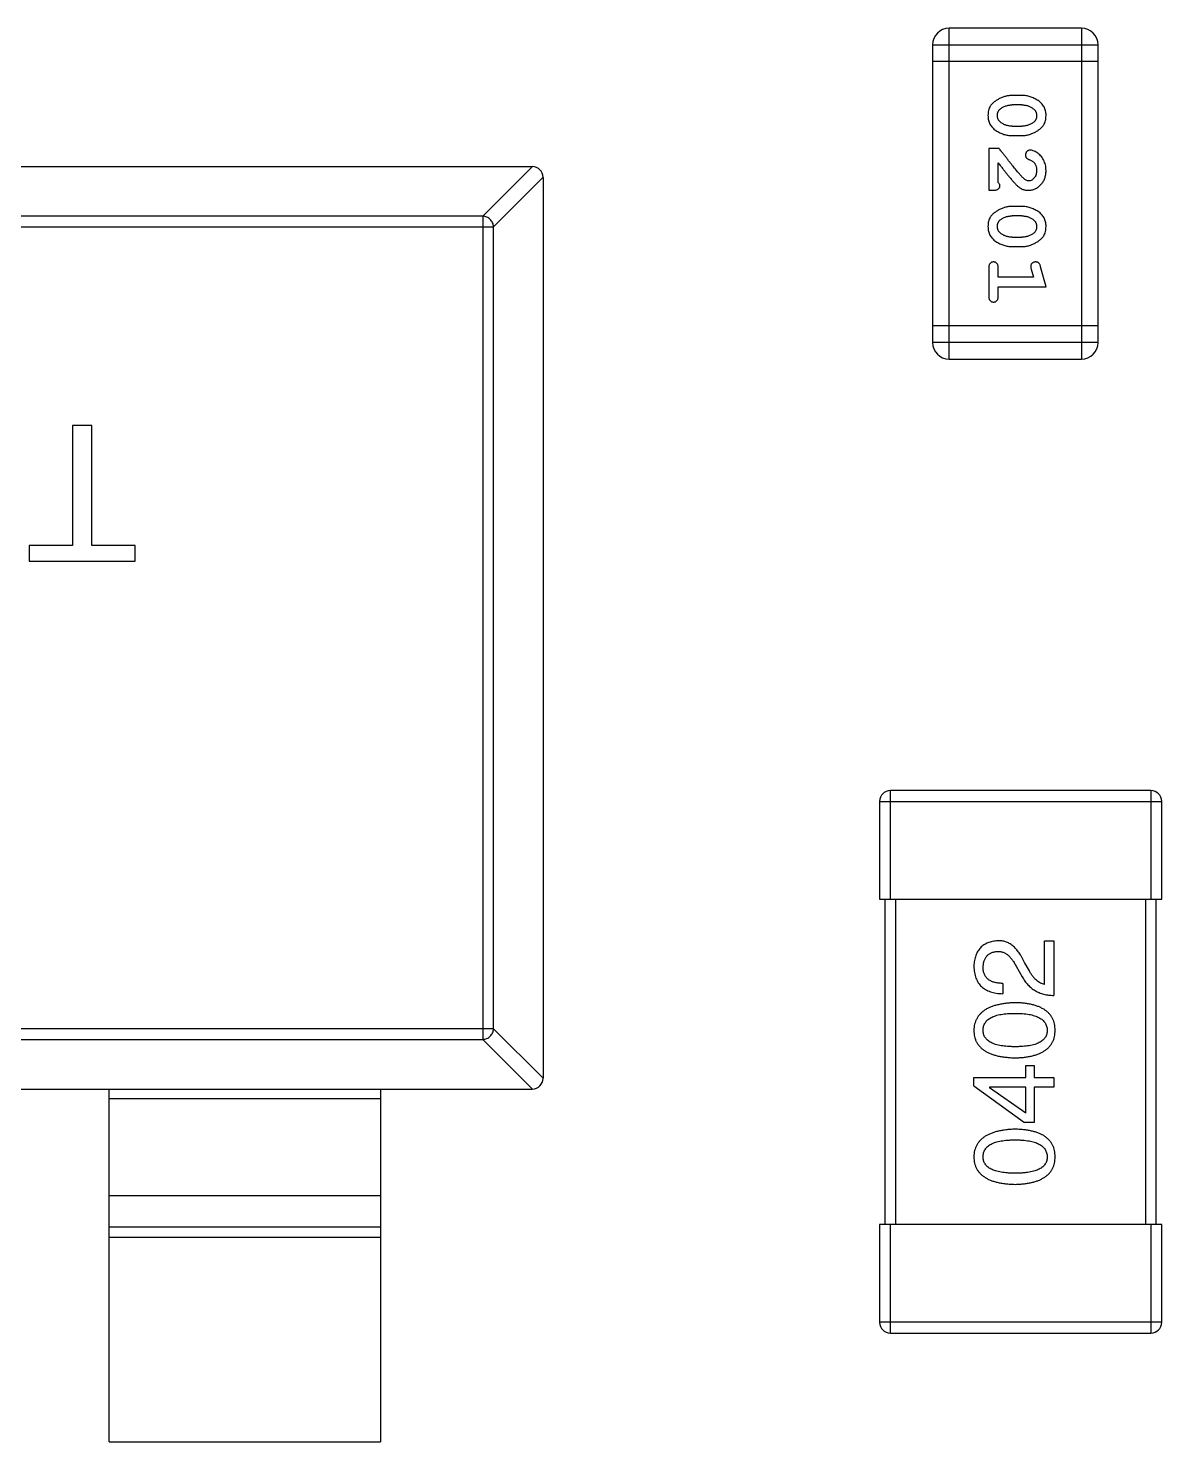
# Model space of a CAD drawing. Header units: millimetres. Extents: x 563 to 681, y 173 to 284.
# Drawn here: x 616.927 to 619.015, y 182.405 to 185.01 of the extents above; entities that cross this region are included whole.
import ezdxf

# ---------------------------------------------------------------- set-up
doc = ezdxf.new("R2010")
doc.units = ezdxf.units.MM
doc.header["$LTSCALE"] = 30.734
doc.layers.get('0').update_dxf_attribs({"linetype": 'CONTINUOUS'})

msp = doc.modelspace()

# ---------------------------------------------------------------- linework, layer by layer
at = {"linetype": 'Continuous'}
for p, q in [((618.6236, 184.4005), (618.6236, 185.0101)), ((618.8675, 185.0101), (618.6236, 185.0101)), ((618.8675, 185.0101), (618.8675, 184.4005)), ((618.5932, 184.9796), (618.5932, 184.431)), ((618.5932, 184.9796), (618.898, 184.9796)), ((618.898, 184.431), (618.898, 184.9796)), ((618.5932, 184.9492), (618.898, 184.9492)), ((618.7576, 184.8862), (618.7398, 184.8862)), ((618.7573, 184.8689), (618.7401, 184.8689)), ((618.7401, 184.8296), (618.7573, 184.8296)), ((618.6968, 184.7887), (618.6968, 184.7116)), ((618.7157, 184.7887), (618.6968, 184.7887)), ((618.7398, 184.8123), (618.7576, 184.8123)), ((618.7141, 184.7258), (618.7141, 184.762)), ((614.8956, 184.7553), (617.8556, 184.7553)), ((617.7644, 184.6639), (617.8559, 184.7553)), ((617.8756, 184.7356), (617.7841, 184.6442)), ((617.8756, 184.7353), (617.8756, 183.0753)), ((618.6968, 184.7116), (618.7047, 184.7116)), ((617.7644, 184.6639), (614.9867, 184.6639)), ((617.7644, 184.6639), (617.7644, 183.1467)), ((618.7576, 184.6817), (618.7398, 184.6817)), ((618.7573, 184.6644), (618.7401, 184.6644)), ((614.967, 184.6442), (617.7841, 184.6442)), ((617.7841, 183.1664), (617.7841, 184.6442)), ((618.7398, 184.6078), (618.7576, 184.6078)), ((618.7401, 184.6251), (618.7573, 184.6251)), ((618.6968, 184.5685), (618.6968, 184.5165)), ((618.7141, 184.5512), (618.7141, 184.5685)), ((618.7749, 184.5662), (618.7791, 184.5512)), ((618.8022, 184.5338), (618.7923, 184.5704)), ((618.7791, 184.5512), (618.7141, 184.5512)), ((618.7141, 184.5165), (618.7141, 184.5338)), ((618.7141, 184.5338), (618.8022, 184.5338)), ((618.898, 184.4615), (618.5932, 184.4615)), ((618.898, 184.431), (618.5932, 184.431)), ((618.6236, 184.4005), (618.8675, 184.4005)), ((617.0085, 184.2781), (617.0085, 184.0569)), ((617.0438, 184.2781), (617.0085, 184.2781)), ((617.0438, 184.0569), (617.0438, 184.2781)), ((616.9284, 184.0569), (616.9284, 184.0281)), ((617.0085, 184.0569), (616.9284, 184.0569)), ((617.1239, 184.0569), (617.0438, 184.0569)), ((617.1239, 184.0281), (617.1239, 184.0569)), ((616.9284, 184.0281), (617.1239, 184.0281)), ((618.5154, 183.4054), (618.5154, 183.6054)), ((618.9954, 183.6054), (618.5154, 183.6054)), ((618.9954, 183.6054), (618.9954, 183.4054)), ((618.4954, 183.5854), (618.4954, 183.4054)), ((618.4954, 183.5854), (619.0154, 183.5854)), ((619.0154, 183.4054), (619.0154, 183.5854)), ((618.4954, 183.4054), (619.0154, 183.4054)), ((618.5054, 183.4054), (618.5054, 182.8054)), ((618.5254, 182.8054), (618.5254, 183.4054)), ((618.9854, 183.4054), (618.9854, 182.8054)), ((619.0054, 182.8054), (619.0054, 183.4054)), ((618.7994, 183.2482), (618.7994, 183.3285)), ((618.7994, 183.3285), (618.8166, 183.3285)), ((618.8166, 183.3285), (618.8166, 183.2277)), ((618.747, 183.2818), (618.7585, 183.2621)), ((618.7716, 183.2728), (618.7626, 183.2883)), ((618.7224, 183.2498), (618.7224, 183.231)), ((617.7841, 183.1664), (614.967, 183.1664)), ((617.7841, 183.1664), (617.8756, 183.075)), ((614.9867, 183.1467), (617.7644, 183.1467)), ((617.8559, 183.0553), (617.7644, 183.1467)), ((618.765, 183.0765), (618.765, 183.0986)), ((618.765, 183.0986), (618.7806, 183.0986)), ((618.7806, 183.0986), (618.7806, 183.0765)), ((618.6691, 183.0609), (618.6691, 183.0765)), ((618.6691, 183.0765), (618.765, 183.0765)), ((618.7806, 183.0765), (618.8166, 183.0765)), ((618.8166, 183.0765), (618.8166, 183.0585)), ((614.8956, 183.0553), (617.8556, 183.0553)), ((617.0756, 182.4053), (617.0756, 183.0553)), ((617.5756, 183.0553), (617.5756, 182.4053)), ((618.6691, 183.0609), (618.7626, 182.9937)), ((618.6978, 183.0585), (618.6978, 183.0577)), ((618.765, 183.0585), (618.6978, 183.0585)), ((618.765, 183.0109), (618.6978, 183.0577)), ((618.765, 183.0109), (618.765, 183.0585)), ((618.7806, 183.0585), (618.7806, 182.9937)), ((618.8166, 183.0585), (618.7806, 183.0585)), ((617.5756, 183.0375), (617.0756, 183.0375)), ((618.7806, 182.9937), (618.7626, 182.9937)), ((617.0756, 182.8592), (617.5756, 182.8592)), ((617.0756, 182.8012), (617.5756, 182.8012)), ((618.4954, 182.8054), (618.4954, 182.6254)), ((619.0154, 182.8054), (618.4954, 182.8054)), ((618.5154, 182.6054), (618.5154, 182.8054)), ((618.9954, 182.8054), (618.9954, 182.6054)), ((619.0154, 182.6254), (619.0154, 182.8054)), ((617.5756, 182.7814), (617.0756, 182.7814)), ((619.0154, 182.6254), (618.4954, 182.6254)), ((618.5154, 182.6054), (618.9954, 182.6054)), ((617.0756, 182.4053), (617.5756, 182.4053))]:
    msp.add_line(p, q, dxfattribs=at)
for centre, radius, start, end in [((618.6236, 184.9796), 0.0305, 90, 180), ((618.8675, 184.9796), 0.0305, 0, 90), ((617.8556, 184.7353), 0.02, 0, 90), ((618.6236, 184.431), 0.0305, 180, 270), ((618.8675, 184.431), 0.0305, 270, 0), ((618.5154, 183.5854), 0.02, 90, 180), ((618.9954, 183.5854), 0.02, 0, 90), ((617.8556, 183.0753), 0.02, 270, 0), ((618.5154, 182.6254), 0.02, 180, 270), ((618.9954, 182.6254), 0.02, 270, 0)]:
    msp.add_arc(centre, radius, start, end, dxfattribs=at)
for points, knots in [([(618.7398, 184.8862), (618.7388, 184.8862), (618.7366, 184.8862), (618.7335, 184.8859), (618.7303, 184.8854), (618.7272, 184.8847), (618.7242, 184.8838), (618.7212, 184.8827), (618.7182, 184.8814), (618.7153, 184.8799), (618.7126, 184.8784), (618.7101, 184.8768), (618.7078, 184.8751), (618.7056, 184.8735), (618.7038, 184.8718), (618.7021, 184.8701), (618.7007, 184.8683), (618.6991, 184.866), (618.6975, 184.8628), (618.6962, 184.8586), (618.6954, 184.854), (618.6953, 184.8508), (618.6952, 184.8492)], [0, 0, 0, 0, 0.049886, 0.09882, 0.148132, 0.19689, 0.246038, 0.295176, 0.345305, 0.395692, 0.445312, 0.491875, 0.535813, 0.577009, 0.616081, 0.652689, 0.687585, 0.720206, 0.785062, 0.85223, 0.923759, 1, 1, 1, 1]), ([(618.7178, 184.8613), (618.7186, 184.8619), (618.7202, 184.8631), (618.7227, 184.8647), (618.7253, 184.866), (618.7281, 184.8671), (618.731, 184.8679), (618.7339, 184.8685), (618.737, 184.8689), (618.739, 184.8689), (618.7401, 184.8689)], [0, 0, 0, 0, 0.124927, 0.248361, 0.370889, 0.492583, 0.61616, 0.741472, 0.869044, 1, 1, 1, 1]), ([(618.7573, 184.8689), (618.7584, 184.8689), (618.7604, 184.8689), (618.7635, 184.8685), (618.7664, 184.868), (618.7692, 184.8672), (618.7719, 184.8662), (618.7744, 184.8649), (618.7769, 184.8634), (618.7783, 184.8623), (618.7791, 184.8617)], [0, 0, 0, 0, 0.135446, 0.266257, 0.393419, 0.517936, 0.639137, 0.758785, 0.879345, 1, 1, 1, 1]), ([(618.8022, 184.8494), (618.8022, 184.8509), (618.8021, 184.8537), (618.8014, 184.8578), (618.8002, 184.8616), (618.7987, 184.8652), (618.7966, 184.8685), (618.7941, 184.8715), (618.7911, 184.8743), (618.7877, 184.8768), (618.7841, 184.879), (618.7805, 184.8809), (618.7768, 184.8826), (618.773, 184.8839), (618.7692, 184.885), (618.7653, 184.8857), (618.7615, 184.8862), (618.7589, 184.8862), (618.7576, 184.8862)], [0, 0, 0, 0, 0.06692, 0.130834, 0.19258, 0.252759, 0.312631, 0.373411, 0.436359, 0.501894, 0.568244, 0.632472, 0.69556, 0.757163, 0.818592, 0.878885, 0.939235, 1, 1, 1, 1]), ([(618.6952, 184.8492), (618.6953, 184.8477), (618.6953, 184.8449), (618.696, 184.8408), (618.6972, 184.837), (618.6988, 184.8334), (618.7008, 184.8301), (618.7033, 184.8271), (618.7062, 184.8243), (618.7096, 184.8218), (618.7132, 184.8196), (618.7169, 184.8176), (618.7206, 184.816), (618.7244, 184.8146), (618.7282, 184.8136), (618.732, 184.8128), (618.7359, 184.8124), (618.7385, 184.8123), (618.7398, 184.8123)], [0, 0, 0, 0, 0.067217, 0.131051, 0.19272, 0.252824, 0.312745, 0.373449, 0.436041, 0.501494, 0.567761, 0.632087, 0.695096, 0.757109, 0.817993, 0.878657, 0.939311, 1, 1, 1, 1]), ([(618.7125, 184.8491), (618.7125, 184.8498), (618.7126, 184.851), (618.7128, 184.8528), (618.7132, 184.8545), (618.7138, 184.8561), (618.7146, 184.8576), (618.7155, 184.859), (618.7166, 184.8602), (618.7174, 184.8609), (618.7178, 184.8613)], [0, 0, 0, 0, 0.139844, 0.271849, 0.399162, 0.521619, 0.6402, 0.758957, 0.87828, 1, 1, 1, 1]), ([(618.7183, 184.8369), (618.7179, 184.8373), (618.717, 184.838), (618.7158, 184.8394), (618.7148, 184.8408), (618.7139, 184.8423), (618.7133, 184.8439), (618.7129, 184.8456), (618.7126, 184.8473), (618.7125, 184.8485), (618.7125, 184.8491)], [0, 0, 0, 0, 0.129853, 0.25607, 0.380154, 0.49978, 0.62208, 0.743277, 0.868791, 1, 1, 1, 1]), ([(618.7576, 184.8123), (618.7586, 184.8123), (618.7608, 184.8124), (618.764, 184.8126), (618.7671, 184.8132), (618.7702, 184.8139), (618.7733, 184.8148), (618.7763, 184.8159), (618.7793, 184.8172), (618.7821, 184.8187), (618.7849, 184.8203), (618.7874, 184.8219), (618.7897, 184.8236), (618.7918, 184.8252), (618.7937, 184.827), (618.7953, 184.8287), (618.7968, 184.8304), (618.7983, 184.8328), (618.7999, 184.8359), (618.8012, 184.8401), (618.802, 184.8446), (618.8021, 184.8478), (618.8022, 184.8494)], [0, 0, 0, 0, 0.049855, 0.099516, 0.148482, 0.19758, 0.246804, 0.296268, 0.346517, 0.397047, 0.446826, 0.49336, 0.537801, 0.579207, 0.617974, 0.654833, 0.689171, 0.722088, 0.786392, 0.853518, 0.924186, 1, 1, 1, 1]), ([(618.7791, 184.8617), (618.7795, 184.8613), (618.7804, 184.8605), (618.7816, 184.8591), (618.7827, 184.8577), (618.7835, 184.8562), (618.7841, 184.8546), (618.7845, 184.8529), (618.7848, 184.8511), (618.7849, 184.8499), (618.7849, 184.8493)], [0, 0, 0, 0, 0.13042, 0.256046, 0.378133, 0.498725, 0.620452, 0.742761, 0.869406, 1, 1, 1, 1]), ([(618.7849, 184.8493), (618.7849, 184.8487), (618.7849, 184.8474), (618.7846, 184.8456), (618.7842, 184.8439), (618.7836, 184.8424), (618.7829, 184.8409), (618.7819, 184.8395), (618.7809, 184.8383), (618.78, 184.8375), (618.7796, 184.8372)], [0, 0, 0, 0, 0.138115, 0.270177, 0.397547, 0.520057, 0.63869, 0.757499, 0.878226, 1, 1, 1, 1]), ([(618.7401, 184.8296), (618.739, 184.8296), (618.737, 184.8297), (618.7339, 184.83), (618.731, 184.8306), (618.7282, 184.8314), (618.7255, 184.8324), (618.723, 184.8337), (618.7205, 184.8351), (618.7191, 184.8363), (618.7183, 184.8369)], [0, 0, 0, 0, 0.135449, 0.266263, 0.393429, 0.516942, 0.639128, 0.758779, 0.879341, 1, 1, 1, 1]), ([(618.7796, 184.8372), (618.7788, 184.8366), (618.7772, 184.8354), (618.7747, 184.8338), (618.772, 184.8325), (618.7693, 184.8315), (618.7664, 184.8306), (618.7635, 184.83), (618.7604, 184.8297), (618.7584, 184.8296), (618.7573, 184.8296)], [0, 0, 0, 0, 0.125331, 0.248948, 0.371201, 0.494032, 0.616811, 0.742104, 0.868849, 1, 1, 1, 1]), ([(618.7606, 184.7337), (618.7602, 184.7341), (618.7592, 184.7351), (618.7577, 184.7367), (618.7559, 184.7386), (618.754, 184.7408), (618.7519, 184.7432), (618.7495, 184.7459), (618.747, 184.749), (618.7443, 184.7523), (618.7414, 184.7558), (618.7383, 184.7597), (618.735, 184.7638), (618.7315, 184.7683), (618.7278, 184.773), (618.724, 184.778), (618.7199, 184.7832), (618.7171, 184.7868), (618.7157, 184.7887)], [0, 0, 0, 0, 0.026647, 0.057942, 0.094152, 0.134806, 0.180631, 0.231142, 0.286385, 0.346321, 0.411439, 0.481035, 0.555329, 0.634592, 0.718826, 0.807759, 0.901393, 1, 1, 1, 1]), ([(618.7141, 184.762), (618.7157, 184.76), (618.7186, 184.7561), (618.723, 184.7507), (618.7269, 184.7457), (618.7305, 184.7412), (618.7336, 184.7373), (618.7365, 184.7339), (618.7389, 184.7309), (618.7404, 184.7292), (618.7411, 184.7284)], [0, 0, 0, 0, 0.176662, 0.337826, 0.484741, 0.617764, 0.73494, 0.837793, 0.926412, 1, 1, 1, 1]), ([(618.7729, 184.7856), (618.7723, 184.7855), (618.7712, 184.7855), (618.7697, 184.7849), (618.7682, 184.7841), (618.7669, 184.783), (618.7658, 184.7816), (618.765, 184.7801), (618.7645, 184.7785), (618.7645, 184.7773), (618.7644, 184.7767)], [0, 0, 0, 0, 0.120856, 0.239483, 0.360995, 0.490166, 0.620982, 0.746416, 0.870253, 1, 1, 1, 1]), ([(618.7644, 184.7767), (618.7645, 184.7762), (618.7645, 184.7753), (618.7648, 184.7739), (618.7652, 184.7727), (618.7659, 184.7715), (618.7668, 184.7705), (618.768, 184.7696), (618.7694, 184.7688), (618.7704, 184.7685), (618.771, 184.7683)], [0, 0, 0, 0, 0.127347, 0.246131, 0.359406, 0.470543, 0.586092, 0.711469, 0.847022, 1, 1, 1, 1]), ([(618.771, 184.7683), (618.7719, 184.7679), (618.7736, 184.7673), (618.7759, 184.7661), (618.7779, 184.7649), (618.779, 184.7638), (618.7795, 184.7633)], [0, 0, 0, 0, 0.285518, 0.544185, 0.781367, 1, 1, 1, 1]), ([(618.8022, 184.7483), (618.8021, 184.75), (618.802, 184.7533), (618.8012, 184.7583), (618.7997, 184.763), (618.7977, 184.7675), (618.7953, 184.7717), (618.7924, 184.7753), (618.7892, 184.7785), (618.7856, 184.781), (618.7821, 184.7829), (618.7787, 184.7844), (618.7757, 184.7853), (618.7738, 184.7855), (618.7729, 184.7856)], [0, 0, 0, 0, 0.098286, 0.193983, 0.289056, 0.384352, 0.477435, 0.566197, 0.652355, 0.737986, 0.818188, 0.887401, 0.94802, 1, 1, 1, 1]), ([(618.7795, 184.7633), (618.7799, 184.7628), (618.7808, 184.7618), (618.7819, 184.7602), (618.7828, 184.7584), (618.7836, 184.7566), (618.7842, 184.7547), (618.7846, 184.7527), (618.7849, 184.7506), (618.7849, 184.7491), (618.7849, 184.7484)], [0, 0, 0, 0, 0.121873, 0.243139, 0.363336, 0.485133, 0.607572, 0.734701, 0.864814, 1, 1, 1, 1]), ([(618.7694, 184.7116), (618.7705, 184.7117), (618.7727, 184.7117), (618.776, 184.7122), (618.7791, 184.713), (618.7821, 184.7141), (618.7849, 184.7156), (618.7876, 184.7174), (618.7902, 184.7195), (618.7927, 184.7219), (618.7949, 184.7245), (618.7969, 184.7274), (618.7985, 184.7304), (618.7999, 184.7336), (618.8009, 184.7371), (618.8017, 184.7406), (618.8021, 184.7444), (618.8022, 184.747), (618.8022, 184.7483)], [0, 0, 0, 0, 0.060981, 0.120256, 0.178148, 0.236115, 0.293993, 0.352864, 0.413358, 0.476056, 0.539296, 0.602396, 0.665116, 0.728325, 0.792919, 0.859317, 0.928302, 1, 1, 1, 1]), ([(618.7849, 184.7484), (618.7848, 184.747), (618.7848, 184.7443), (618.7839, 184.7405), (618.7825, 184.7371), (618.7806, 184.7342), (618.7783, 184.7319), (618.7759, 184.7302), (618.7732, 184.7291), (618.7713, 184.729), (618.7704, 184.7289)], [0, 0, 0, 0, 0.156344, 0.299348, 0.4327, 0.561, 0.682299, 0.791883, 0.89611, 1, 1, 1, 1]), ([(618.7047, 184.7116), (618.7057, 184.7116), (618.7077, 184.7117), (618.7104, 184.7121), (618.7127, 184.7128), (618.7144, 184.7139), (618.7157, 184.7152), (618.7166, 184.7167), (618.7172, 184.7184), (618.7172, 184.7196), (618.7172, 184.7203)], [0, 0, 0, 0, 0.1844, 0.34094, 0.473574, 0.586824, 0.690029, 0.789175, 0.890445, 1, 1, 1, 1]), ([(618.7172, 184.7203), (618.7172, 184.7207), (618.7171, 184.7217), (618.7164, 184.723), (618.7155, 184.7245), (618.7146, 184.7253), (618.7141, 184.7258)], [0, 0, 0, 0, 0.20611, 0.432681, 0.695597, 1, 1, 1, 1]), ([(618.7411, 184.7284), (618.7419, 184.7275), (618.7434, 184.7258), (618.7456, 184.7234), (618.7477, 184.7213), (618.7497, 184.7195), (618.7516, 184.7178), (618.7533, 184.7165), (618.755, 184.7154), (618.757, 184.7143), (618.7596, 184.7132), (618.7628, 184.7123), (618.7661, 184.7117), (618.7683, 184.7116), (618.7694, 184.7116)], [0, 0, 0, 0, 0.103002, 0.197728, 0.285279, 0.365235, 0.437224, 0.502446, 0.560545, 0.611446, 0.707576, 0.80349, 0.900532, 1, 1, 1, 1]), ([(618.7704, 184.7289), (618.7696, 184.729), (618.7679, 184.7291), (618.7655, 184.7301), (618.763, 184.7316), (618.7615, 184.733), (618.7606, 184.7337)], [0, 0, 0, 0, 0.212836, 0.442809, 0.70317, 1, 1, 1, 1]), ([(617.7841, 184.6442), (617.7841, 184.6467), (617.7829, 184.6518), (617.7785, 184.6582), (617.7721, 184.6626), (617.767, 184.6638), (617.7644, 184.6639)], [0, 0, 0, 0, 0.249032, 0.5, 0.750968, 1, 1, 1, 1]), ([(618.7398, 184.6817), (618.7388, 184.6817), (618.7366, 184.6817), (618.7335, 184.6814), (618.7303, 184.6809), (618.7272, 184.6802), (618.7242, 184.6793), (618.7212, 184.6782), (618.7182, 184.6769), (618.7153, 184.6754), (618.7126, 184.6739), (618.7101, 184.6722), (618.7078, 184.6706), (618.7056, 184.669), (618.7038, 184.6673), (618.7021, 184.6656), (618.7007, 184.6638), (618.6991, 184.6615), (618.6975, 184.6583), (618.6962, 184.6541), (618.6954, 184.6495), (618.6953, 184.6463), (618.6952, 184.6447)], [0, 0, 0, 0, 0.049886, 0.09882, 0.148132, 0.19689, 0.246038, 0.295176, 0.345305, 0.395692, 0.445312, 0.491875, 0.535813, 0.577009, 0.616081, 0.652689, 0.687585, 0.720206, 0.785062, 0.85223, 0.923759, 1, 1, 1, 1]), ([(618.7178, 184.6568), (618.7186, 184.6574), (618.7202, 184.6586), (618.7227, 184.6601), (618.7253, 184.6615), (618.7281, 184.6625), (618.731, 184.6634), (618.7339, 184.664), (618.737, 184.6643), (618.739, 184.6644), (618.7401, 184.6644)], [0, 0, 0, 0, 0.124927, 0.248361, 0.370889, 0.492583, 0.61616, 0.741472, 0.869044, 1, 1, 1, 1]), ([(618.7573, 184.6644), (618.7584, 184.6644), (618.7604, 184.6643), (618.7635, 184.664), (618.7664, 184.6635), (618.7692, 184.6626), (618.7719, 184.6617), (618.7744, 184.6604), (618.7769, 184.6589), (618.7783, 184.6578), (618.7791, 184.6572)], [0, 0, 0, 0, 0.135446, 0.266257, 0.393419, 0.517936, 0.639137, 0.758785, 0.879345, 1, 1, 1, 1]), ([(618.8022, 184.6449), (618.8022, 184.6464), (618.8021, 184.6492), (618.8014, 184.6533), (618.8002, 184.6571), (618.7987, 184.6607), (618.7966, 184.664), (618.7941, 184.667), (618.7911, 184.6698), (618.7877, 184.6723), (618.7841, 184.6745), (618.7805, 184.6764), (618.7768, 184.6781), (618.773, 184.6794), (618.7692, 184.6804), (618.7653, 184.6812), (618.7615, 184.6816), (618.7589, 184.6817), (618.7576, 184.6817)], [0, 0, 0, 0, 0.06692, 0.130834, 0.19258, 0.252759, 0.312631, 0.373411, 0.436359, 0.501894, 0.568244, 0.632472, 0.69556, 0.757163, 0.818592, 0.878885, 0.939235, 1, 1, 1, 1]), ([(618.6952, 184.6447), (618.6953, 184.6432), (618.6953, 184.6404), (618.696, 184.6363), (618.6972, 184.6325), (618.6988, 184.6289), (618.7008, 184.6256), (618.7033, 184.6226), (618.7062, 184.6197), (618.7096, 184.6173), (618.7132, 184.6151), (618.7169, 184.6131), (618.7206, 184.6115), (618.7244, 184.6101), (618.7282, 184.6091), (618.732, 184.6083), (618.7359, 184.6079), (618.7385, 184.6078), (618.7398, 184.6078)], [0, 0, 0, 0, 0.067217, 0.131051, 0.19272, 0.252824, 0.312745, 0.373449, 0.436041, 0.501494, 0.567761, 0.632087, 0.695096, 0.757109, 0.817993, 0.878657, 0.939311, 1, 1, 1, 1]), ([(618.7125, 184.6446), (618.7125, 184.6453), (618.7126, 184.6465), (618.7128, 184.6483), (618.7132, 184.65), (618.7138, 184.6516), (618.7146, 184.6531), (618.7155, 184.6544), (618.7166, 184.6557), (618.7174, 184.6564), (618.7178, 184.6568)], [0, 0, 0, 0, 0.139844, 0.271849, 0.399162, 0.521619, 0.6402, 0.758957, 0.87828, 1, 1, 1, 1]), ([(618.7183, 184.6323), (618.7179, 184.6327), (618.717, 184.6335), (618.7158, 184.6349), (618.7148, 184.6363), (618.7139, 184.6378), (618.7133, 184.6394), (618.7129, 184.6411), (618.7126, 184.6428), (618.7125, 184.644), (618.7125, 184.6446)], [0, 0, 0, 0, 0.129853, 0.25607, 0.380154, 0.49978, 0.62208, 0.743277, 0.868791, 1, 1, 1, 1]), ([(618.7401, 184.6251), (618.739, 184.6251), (618.737, 184.6252), (618.7339, 184.6255), (618.731, 184.626), (618.7282, 184.6269), (618.7255, 184.6279), (618.723, 184.6291), (618.7205, 184.6306), (618.7191, 184.6318), (618.7183, 184.6323)], [0, 0, 0, 0, 0.135449, 0.266263, 0.393429, 0.516942, 0.639128, 0.758779, 0.879341, 1, 1, 1, 1]), ([(618.7796, 184.6327), (618.7788, 184.6321), (618.7772, 184.6309), (618.7747, 184.6293), (618.772, 184.628), (618.7693, 184.627), (618.7664, 184.6261), (618.7635, 184.6255), (618.7604, 184.6252), (618.7584, 184.6251), (618.7573, 184.6251)], [0, 0, 0, 0, 0.125331, 0.248948, 0.371201, 0.494032, 0.616811, 0.742104, 0.868849, 1, 1, 1, 1]), ([(618.7576, 184.6078), (618.7586, 184.6078), (618.7608, 184.6078), (618.764, 184.6081), (618.7671, 184.6087), (618.7702, 184.6093), (618.7733, 184.6103), (618.7763, 184.6114), (618.7793, 184.6127), (618.7821, 184.6142), (618.7849, 184.6158), (618.7874, 184.6174), (618.7897, 184.6191), (618.7918, 184.6207), (618.7937, 184.6224), (618.7953, 184.6241), (618.7968, 184.6259), (618.7983, 184.6282), (618.7999, 184.6314), (618.8012, 184.6356), (618.802, 184.6401), (618.8021, 184.6433), (618.8022, 184.6449)], [0, 0, 0, 0, 0.049855, 0.099516, 0.148482, 0.19758, 0.246804, 0.296268, 0.346517, 0.397047, 0.446826, 0.49336, 0.537801, 0.579207, 0.617974, 0.654833, 0.689171, 0.722088, 0.786392, 0.853518, 0.924186, 1, 1, 1, 1]), ([(618.7791, 184.6572), (618.7795, 184.6568), (618.7804, 184.656), (618.7816, 184.6546), (618.7827, 184.6532), (618.7835, 184.6517), (618.7841, 184.6501), (618.7845, 184.6484), (618.7848, 184.6466), (618.7849, 184.6454), (618.7849, 184.6448)], [0, 0, 0, 0, 0.13042, 0.256046, 0.378133, 0.498725, 0.620452, 0.742761, 0.869406, 1, 1, 1, 1]), ([(618.7849, 184.6448), (618.7849, 184.6442), (618.7849, 184.6429), (618.7846, 184.6411), (618.7842, 184.6394), (618.7836, 184.6379), (618.7829, 184.6364), (618.7819, 184.635), (618.7809, 184.6338), (618.78, 184.633), (618.7796, 184.6327)], [0, 0, 0, 0, 0.138115, 0.270177, 0.397547, 0.520057, 0.63869, 0.757499, 0.878226, 1, 1, 1, 1]), ([(618.7054, 184.5795), (618.7048, 184.5794), (618.7036, 184.5794), (618.702, 184.5789), (618.7005, 184.578), (618.6991, 184.5769), (618.698, 184.5753), (618.6973, 184.5734), (618.6968, 184.571), (618.6968, 184.5694), (618.6968, 184.5685)], [0, 0, 0, 0, 0.115051, 0.223278, 0.329269, 0.437893, 0.554681, 0.682591, 0.83103, 1, 1, 1, 1]), ([(618.7141, 184.5685), (618.7141, 184.5694), (618.714, 184.571), (618.7136, 184.5734), (618.7128, 184.5753), (618.7117, 184.5769), (618.7104, 184.578), (618.7089, 184.5789), (618.7072, 184.5794), (618.7061, 184.5794), (618.7054, 184.5795)], [0, 0, 0, 0, 0.169102, 0.317658, 0.446239, 0.563118, 0.671828, 0.776546, 0.884858, 1, 1, 1, 1]), ([(618.7831, 184.5795), (618.7825, 184.5794), (618.7813, 184.5794), (618.7796, 184.5789), (618.7779, 184.5782), (618.7765, 184.5772), (618.7754, 184.576), (618.7745, 184.5746), (618.774, 184.5731), (618.7739, 184.5721), (618.7739, 184.5716)], [0, 0, 0, 0, 0.138815, 0.27042, 0.39836, 0.52875, 0.654955, 0.771147, 0.884581, 1, 1, 1, 1]), ([(618.7739, 184.5716), (618.7739, 184.5712), (618.7739, 184.5705), (618.7741, 184.5692), (618.7745, 184.5678), (618.7748, 184.5667), (618.7749, 184.5662)], [0, 0, 0, 0, 0.183151, 0.413144, 0.682305, 1, 1, 1, 1]), ([(618.7923, 184.5704), (618.7921, 184.5713), (618.7916, 184.5728), (618.7907, 184.5749), (618.7898, 184.5765), (618.7888, 184.5777), (618.7876, 184.5785), (618.7863, 184.5791), (618.7848, 184.5794), (618.7837, 184.5795), (618.7831, 184.5795)], [0, 0, 0, 0, 0.187321, 0.344927, 0.475328, 0.579604, 0.674244, 0.773631, 0.882025, 1, 1, 1, 1]), ([(618.6968, 184.5165), (618.6968, 184.5156), (618.6968, 184.514), (618.6973, 184.5116), (618.698, 184.5097), (618.6991, 184.5081), (618.7004, 184.507), (618.702, 184.5061), (618.7036, 184.5056), (618.7048, 184.5056), (618.7054, 184.5055)], [0, 0, 0, 0, 0.169012, 0.317488, 0.445429, 0.560977, 0.67065, 0.776666, 0.88492, 1, 1, 1, 1]), ([(618.7054, 184.5055), (618.7061, 184.5056), (618.7072, 184.5056), (618.7089, 184.5061), (618.7104, 184.507), (618.7117, 184.5081), (618.7128, 184.5097), (618.7136, 184.5116), (618.714, 184.514), (618.7141, 184.5156), (618.7141, 184.5165)], [0, 0, 0, 0, 0.11517, 0.223509, 0.328254, 0.438012, 0.553651, 0.682263, 0.830856, 1, 1, 1, 1]), ([(618.7134, 183.3285), (618.7117, 183.3284), (618.7084, 183.3281), (618.7036, 183.3273), (618.6991, 183.3262), (618.6949, 183.3247), (618.6911, 183.323), (618.6875, 183.3209), (618.6843, 183.3184), (618.6813, 183.3157), (618.6787, 183.3125), (618.6764, 183.3091), (618.6744, 183.3054), (618.6727, 183.3013), (618.6713, 183.2968), (618.6702, 183.2921), (618.6695, 183.2871), (618.6692, 183.2836), (618.6691, 183.2818)], [0, 0, 0, 0, 0.070688, 0.137741, 0.201612, 0.262778, 0.321223, 0.378455, 0.434411, 0.490146, 0.546362, 0.603392, 0.662208, 0.723401, 0.787372, 0.85442, 0.925153, 1, 1, 1, 1]), ([(618.6863, 183.2793), (618.6864, 183.2805), (618.6865, 183.2826), (618.6868, 183.2858), (618.6875, 183.2888), (618.6882, 183.2916), (618.6892, 183.2942), (618.6903, 183.2965), (618.6917, 183.2987), (618.6932, 183.3007), (618.695, 183.3024), (618.6969, 183.304), (618.6991, 183.3053), (618.7014, 183.3064), (618.7039, 183.3073), (618.7066, 183.3081), (618.7095, 183.3086), (618.7115, 183.3088), (618.7126, 183.3088)], [0, 0, 0, 0, 0.076112, 0.148436, 0.216883, 0.281466, 0.34298, 0.402356, 0.459881, 0.51546, 0.571111, 0.62658, 0.683162, 0.741007, 0.801404, 0.863825, 0.930544, 1, 1, 1, 1]), ([(618.7126, 183.3088), (618.7134, 183.3089), (618.715, 183.309), (618.7174, 183.3088), (618.7198, 183.3084), (618.7221, 183.3078), (618.7244, 183.3069), (618.7267, 183.3058), (618.7289, 183.3045), (618.731, 183.3029), (618.7332, 183.3011), (618.7353, 183.299), (618.7373, 183.2967), (618.7394, 183.2942), (618.7413, 183.2914), (618.7433, 183.2885), (618.7452, 183.2852), (618.7464, 183.2829), (618.747, 183.2818)], [0, 0, 0, 0, 0.052237, 0.103888, 0.155485, 0.207395, 0.259864, 0.31356, 0.369176, 0.4266, 0.486836, 0.550048, 0.61567, 0.685271, 0.75824, 0.834614, 0.915635, 1, 1, 1, 1]), ([(618.7626, 183.2883), (618.7618, 183.29), (618.7602, 183.2934), (618.7577, 183.2981), (618.7552, 183.3025), (618.7525, 183.3065), (618.7497, 183.3102), (618.7469, 183.3136), (618.7439, 183.3166), (618.7409, 183.3193), (618.7378, 183.3217), (618.7346, 183.3237), (618.7312, 183.3253), (618.7278, 183.3267), (618.7243, 183.3277), (618.7208, 183.3283), (618.7171, 183.3286), (618.7146, 183.3285), (618.7134, 183.3285)], [0, 0, 0, 0, 0.082731, 0.161257, 0.236138, 0.307554, 0.375712, 0.440848, 0.502916, 0.562567, 0.619798, 0.675716, 0.73039, 0.78386, 0.837315, 0.890547, 0.944917, 1, 1, 1, 1]), ([(618.6691, 183.2818), (618.6692, 183.2798), (618.6694, 183.2758), (618.6702, 183.2701), (618.6714, 183.2648), (618.673, 183.2599), (618.6749, 183.2554), (618.6773, 183.2512), (618.68, 183.2474), (618.6832, 183.244), (618.6867, 183.241), (618.6907, 183.2384), (618.695, 183.2362), (618.6997, 183.2344), (618.7048, 183.2329), (618.7104, 183.2319), (618.7162, 183.2312), (618.7203, 183.231), (618.7224, 183.231)], [0, 0, 0, 0, 0.07282, 0.141057, 0.2062, 0.267672, 0.326735, 0.383519, 0.439188, 0.494454, 0.549628, 0.605958, 0.66397, 0.72402, 0.787502, 0.854127, 0.925065, 1, 1, 1, 1]), ([(618.7224, 183.2498), (618.7209, 183.2499), (618.7181, 183.25), (618.714, 183.2504), (618.7102, 183.251), (618.7067, 183.2519), (618.7034, 183.253), (618.7004, 183.2543), (618.6977, 183.2558), (618.6953, 183.2576), (618.6932, 183.2595), (618.6913, 183.2617), (618.6898, 183.2641), (618.6885, 183.2667), (618.6875, 183.2696), (618.6868, 183.2726), (618.6864, 183.2759), (618.6864, 183.2782), (618.6863, 183.2793)], [0, 0, 0, 0, 0.082594, 0.15978, 0.232961, 0.301462, 0.365595, 0.426678, 0.484662, 0.540809, 0.595146, 0.648401, 0.702272, 0.757102, 0.813447, 0.872233, 0.934055, 1, 1, 1, 1]), ([(618.7585, 183.2621), (618.7592, 183.2608), (618.7607, 183.2581), (618.7633, 183.2542), (618.7659, 183.2506), (618.7688, 183.2474), (618.7718, 183.2443), (618.7751, 183.2415), (618.7784, 183.2389), (618.782, 183.2367), (618.7857, 183.2346), (618.7896, 183.2329), (618.7937, 183.2313), (618.798, 183.2301), (618.8024, 183.2291), (618.807, 183.2284), (618.8118, 183.2279), (618.815, 183.2278), (618.8166, 183.2277)], [0, 0, 0, 0, 0.065828, 0.130094, 0.192451, 0.254037, 0.313974, 0.373757, 0.433048, 0.492243, 0.551902, 0.611758, 0.672678, 0.734814, 0.798569, 0.863693, 0.930488, 1, 1, 1, 1]), ([(618.7994, 183.2482), (618.7981, 183.2484), (618.7955, 183.249), (618.7917, 183.2506), (618.7881, 183.2528), (618.7845, 183.2556), (618.7811, 183.259), (618.7778, 183.263), (618.7745, 183.2676), (618.7726, 183.271), (618.7716, 183.2728)], [0, 0, 0, 0, 0.103034, 0.208166, 0.318255, 0.434664, 0.559728, 0.695394, 0.841708, 1, 1, 1, 1]), ([(618.7453, 183.2144), (618.7423, 183.2143), (618.7365, 183.214), (618.728, 183.2132), (618.7201, 183.2119), (618.7127, 183.2104), (618.706, 183.2085), (618.6997, 183.2062), (618.6941, 183.2036), (618.689, 183.2006), (618.6845, 183.1972), (618.6805, 183.1935), (618.6772, 183.1894), (618.6744, 183.1849), (618.6722, 183.1801), (618.6705, 183.1749), (618.6695, 183.1694), (618.6692, 183.1655), (618.6691, 183.1636)], [0, 0, 0, 0, 0.088475, 0.171606, 0.249595, 0.322626, 0.391327, 0.455765, 0.516374, 0.573675, 0.628522, 0.681161, 0.732559, 0.783563, 0.83504, 0.887639, 0.942585, 1, 1, 1, 1]), ([(618.8191, 183.1636), (618.819, 183.1656), (618.8188, 183.1694), (618.8179, 183.1751), (618.8164, 183.1803), (618.8143, 183.1852), (618.8116, 183.1897), (618.8084, 183.1939), (618.8046, 183.1976), (618.8003, 183.201), (618.7953, 183.204), (618.7898, 183.2066), (618.7838, 183.2088), (618.7772, 183.2107), (618.77, 183.2122), (618.7623, 183.2133), (618.754, 183.2141), (618.7483, 183.2143), (618.7453, 183.2144)], [0, 0, 0, 0, 0.059134, 0.115603, 0.169236, 0.221572, 0.273254, 0.32474, 0.377319, 0.431815, 0.488555, 0.548609, 0.612242, 0.680182, 0.75251, 0.829782, 0.91231, 1, 1, 1, 1]), ([(618.6863, 183.1636), (618.6864, 183.1648), (618.6865, 183.1673), (618.6871, 183.1709), (618.6883, 183.1742), (618.6899, 183.1773), (618.6921, 183.1801), (618.6946, 183.1827), (618.6977, 183.185), (618.7011, 183.1871), (618.7051, 183.1889), (618.7095, 183.1905), (618.7143, 183.1918), (618.7196, 183.1929), (618.7254, 183.1937), (618.7316, 183.1943), (618.7383, 183.1947), (618.743, 183.1947), (618.7453, 183.1947)], [0, 0, 0, 0, 0.050604, 0.098688, 0.145699, 0.191791, 0.238625, 0.286717, 0.337546, 0.391814, 0.449755, 0.512106, 0.579685, 0.652048, 0.730262, 0.814146, 0.904281, 1, 1, 1, 1]), ([(618.7453, 183.1947), (618.7477, 183.1947), (618.7522, 183.1947), (618.7588, 183.1943), (618.765, 183.1937), (618.7707, 183.1929), (618.776, 183.1918), (618.7808, 183.1904), (618.7852, 183.1889), (618.7891, 183.187), (618.7926, 183.185), (618.7957, 183.1826), (618.7983, 183.1801), (618.8004, 183.1773), (618.8021, 183.1742), (618.8034, 183.1709), (618.8041, 183.1673), (618.8043, 183.1648), (618.8044, 183.1636)], [0, 0, 0, 0, 0.094834, 0.184067, 0.267029, 0.344713, 0.417334, 0.484367, 0.546941, 0.604717, 0.65953, 0.710539, 0.759381, 0.806382, 0.853027, 0.900623, 0.949121, 1, 1, 1, 1]), ([(617.7644, 183.1467), (617.767, 183.1468), (617.7721, 183.1479), (617.7785, 183.1523), (617.7829, 183.1588), (617.7841, 183.1639), (617.7841, 183.1664)], [0, 0, 0, 0, 0.249032, 0.5, 0.750968, 1, 1, 1, 1]), ([(618.6691, 183.1636), (618.6692, 183.1616), (618.6694, 183.1577), (618.6703, 183.1521), (618.6719, 183.1468), (618.6741, 183.1419), (618.6768, 183.1374), (618.6802, 183.1333), (618.6841, 183.1295), (618.6886, 183.1262), (618.6937, 183.1231), (618.6994, 183.1206), (618.7056, 183.1183), (618.7124, 183.1164), (618.7198, 183.1149), (618.7278, 183.1138), (618.7364, 183.1131), (618.7423, 183.1129), (618.7453, 183.1128)], [0, 0, 0, 0, 0.057911, 0.113262, 0.165956, 0.217443, 0.268511, 0.319665, 0.372, 0.426129, 0.483365, 0.543779, 0.607756, 0.676562, 0.749704, 0.827713, 0.911177, 1, 1, 1, 1]), ([(618.7453, 183.1332), (618.743, 183.1333), (618.7383, 183.1333), (618.7316, 183.1337), (618.7254, 183.1342), (618.7196, 183.135), (618.7143, 183.1362), (618.7095, 183.1374), (618.7051, 183.1389), (618.7011, 183.1407), (618.6976, 183.1427), (618.6946, 183.145), (618.6921, 183.1475), (618.6899, 183.1502), (618.6883, 183.1532), (618.6871, 183.1565), (618.6865, 183.16), (618.6864, 183.1623), (618.6863, 183.1636)], [0, 0, 0, 0, 0.096452, 0.187278, 0.271765, 0.350519, 0.423437, 0.491321, 0.554011, 0.612224, 0.666281, 0.717003, 0.764884, 0.811423, 0.856783, 0.902993, 0.950236, 1, 1, 1, 1]), ([(618.8044, 183.1636), (618.8043, 183.1623), (618.8042, 183.16), (618.8035, 183.1565), (618.8024, 183.1532), (618.8007, 183.1503), (618.7986, 183.1475), (618.7961, 183.145), (618.793, 183.1427), (618.7895, 183.1407), (618.7856, 183.1389), (618.7812, 183.1374), (618.7763, 183.1362), (618.771, 183.135), (618.7653, 183.1342), (618.759, 183.1337), (618.7523, 183.1333), (618.7477, 183.1333), (618.7453, 183.1332)], [0, 0, 0, 0, 0.049766, 0.097012, 0.143225, 0.188786, 0.235079, 0.282962, 0.333687, 0.387747, 0.445963, 0.508657, 0.576545, 0.649868, 0.72822, 0.812712, 0.903543, 1, 1, 1, 1]), ([(618.7453, 183.1128), (618.7483, 183.1129), (618.754, 183.1131), (618.7623, 183.1138), (618.77, 183.1149), (618.7772, 183.1164), (618.7838, 183.1183), (618.7898, 183.1206), (618.7953, 183.1231), (618.8002, 183.1262), (618.8046, 183.1295), (618.8084, 183.1333), (618.8116, 183.1374), (618.8143, 183.1419), (618.8164, 183.1468), (618.8179, 183.1521), (618.8188, 183.1577), (618.819, 183.1616), (618.8191, 183.1636)], [0, 0, 0, 0, 0.087693, 0.170223, 0.247496, 0.319826, 0.387768, 0.451403, 0.511459, 0.568358, 0.622671, 0.675251, 0.726739, 0.778422, 0.830759, 0.884394, 0.940865, 1, 1, 1, 1]), ([(618.7453, 182.9812), (618.7423, 182.9811), (618.7365, 182.9809), (618.728, 182.98), (618.7201, 182.9788), (618.7127, 182.9773), (618.706, 182.9754), (618.6997, 182.9731), (618.6941, 182.9705), (618.689, 182.9674), (618.6845, 182.9641), (618.6805, 182.9603), (618.6772, 182.9562), (618.6744, 182.9518), (618.6722, 182.9469), (618.6705, 182.9418), (618.6695, 182.9362), (618.6692, 182.9324), (618.6691, 182.9304)], [0, 0, 0, 0, 0.088475, 0.171606, 0.249595, 0.322626, 0.391327, 0.455765, 0.516374, 0.573675, 0.628522, 0.681161, 0.732559, 0.783563, 0.83504, 0.887639, 0.942585, 1, 1, 1, 1]), ([(618.8191, 182.9304), (618.819, 182.9324), (618.8188, 182.9363), (618.8179, 182.9419), (618.8164, 182.9472), (618.8143, 182.9521), (618.8116, 182.9566), (618.8084, 182.9607), (618.8046, 182.9645), (618.8003, 182.9679), (618.7953, 182.9709), (618.7898, 182.9735), (618.7838, 182.9757), (618.7772, 182.9776), (618.77, 182.9791), (618.7623, 182.9802), (618.754, 182.9809), (618.7483, 182.9811), (618.7453, 182.9812)], [0, 0, 0, 0, 0.059134, 0.115603, 0.169236, 0.221572, 0.273254, 0.32474, 0.377319, 0.431815, 0.488555, 0.548609, 0.612242, 0.680182, 0.75251, 0.829782, 0.91231, 1, 1, 1, 1]), ([(618.6863, 182.9304), (618.6864, 182.9317), (618.6865, 182.9341), (618.6871, 182.9377), (618.6883, 182.941), (618.6899, 182.9441), (618.6921, 182.9469), (618.6946, 182.9495), (618.6977, 182.9518), (618.7011, 182.9539), (618.7051, 182.9557), (618.7095, 182.9573), (618.7143, 182.9586), (618.7196, 182.9597), (618.7254, 182.9605), (618.7316, 182.9611), (618.7383, 182.9615), (618.743, 182.9615), (618.7453, 182.9616)], [0, 0, 0, 0, 0.050604, 0.098688, 0.145699, 0.191791, 0.238625, 0.286717, 0.337546, 0.391814, 0.449755, 0.512106, 0.579685, 0.652048, 0.730262, 0.814146, 0.904281, 1, 1, 1, 1]), ([(618.7453, 182.9616), (618.7477, 182.9615), (618.7522, 182.9615), (618.7588, 182.9611), (618.765, 182.9605), (618.7707, 182.9597), (618.776, 182.9586), (618.7808, 182.9573), (618.7852, 182.9557), (618.7891, 182.9539), (618.7926, 182.9518), (618.7957, 182.9495), (618.7983, 182.9469), (618.8004, 182.9441), (618.8021, 182.941), (618.8034, 182.9377), (618.8041, 182.9341), (618.8043, 182.9317), (618.8044, 182.9304)], [0, 0, 0, 0, 0.094834, 0.184067, 0.267029, 0.344713, 0.417334, 0.484367, 0.546941, 0.604717, 0.65953, 0.710539, 0.759381, 0.806382, 0.853027, 0.900623, 0.949121, 1, 1, 1, 1]), ([(618.6691, 182.9304), (618.6692, 182.9284), (618.6694, 182.9246), (618.6703, 182.9189), (618.6719, 182.9137), (618.6741, 182.9088), (618.6768, 182.9042), (618.6802, 182.9001), (618.6841, 182.8964), (618.6886, 182.893), (618.6937, 182.89), (618.6994, 182.8874), (618.7056, 182.8851), (618.7124, 182.8833), (618.7198, 182.8818), (618.7278, 182.8807), (618.7364, 182.8799), (618.7423, 182.8797), (618.7453, 182.8796)], [0, 0, 0, 0, 0.057911, 0.113262, 0.165956, 0.217443, 0.268511, 0.319665, 0.372, 0.426129, 0.483365, 0.543779, 0.607756, 0.676562, 0.749704, 0.827713, 0.911177, 1, 1, 1, 1]), ([(618.7453, 182.9001), (618.743, 182.9001), (618.7383, 182.9002), (618.7316, 182.9005), (618.7254, 182.9011), (618.7196, 182.9019), (618.7143, 182.903), (618.7095, 182.9042), (618.7051, 182.9058), (618.7011, 182.9076), (618.6976, 182.9096), (618.6946, 182.9118), (618.6921, 182.9143), (618.6899, 182.9171), (618.6883, 182.9201), (618.6871, 182.9233), (618.6865, 182.9268), (618.6864, 182.9292), (618.6863, 182.9304)], [0, 0, 0, 0, 0.096452, 0.187278, 0.271765, 0.350519, 0.423437, 0.491321, 0.554011, 0.612224, 0.666281, 0.717003, 0.764884, 0.811423, 0.856783, 0.902993, 0.950236, 1, 1, 1, 1]), ([(618.7453, 182.8796), (618.7483, 182.8797), (618.754, 182.8799), (618.7623, 182.8807), (618.77, 182.8818), (618.7772, 182.8833), (618.7838, 182.8852), (618.7898, 182.8874), (618.7953, 182.89), (618.8002, 182.893), (618.8046, 182.8964), (618.8084, 182.9001), (618.8116, 182.9043), (618.8143, 182.9088), (618.8164, 182.9137), (618.8179, 182.9189), (618.8188, 182.9246), (618.819, 182.9284), (618.8191, 182.9304)], [0, 0, 0, 0, 0.087693, 0.170223, 0.247496, 0.319826, 0.387768, 0.451403, 0.511459, 0.568358, 0.622671, 0.675251, 0.726739, 0.778422, 0.830759, 0.884394, 0.940865, 1, 1, 1, 1]), ([(618.8044, 182.9304), (618.8043, 182.9292), (618.8042, 182.9268), (618.8035, 182.9233), (618.8024, 182.9201), (618.8007, 182.9171), (618.7986, 182.9143), (618.7961, 182.9118), (618.793, 182.9096), (618.7895, 182.9076), (618.7856, 182.9058), (618.7812, 182.9042), (618.7763, 182.903), (618.771, 182.9019), (618.7653, 182.9011), (618.759, 182.9005), (618.7523, 182.9002), (618.7477, 182.9001), (618.7453, 182.9001)], [0, 0, 0, 0, 0.049766, 0.097012, 0.143225, 0.188786, 0.235079, 0.282962, 0.333687, 0.387747, 0.445963, 0.508657, 0.576545, 0.649868, 0.72822, 0.812712, 0.903543, 1, 1, 1, 1])]:
    msp.add_open_spline(points, degree=3, knots=knots, dxfattribs=at)

doc.saveas('drawing.dxf')
